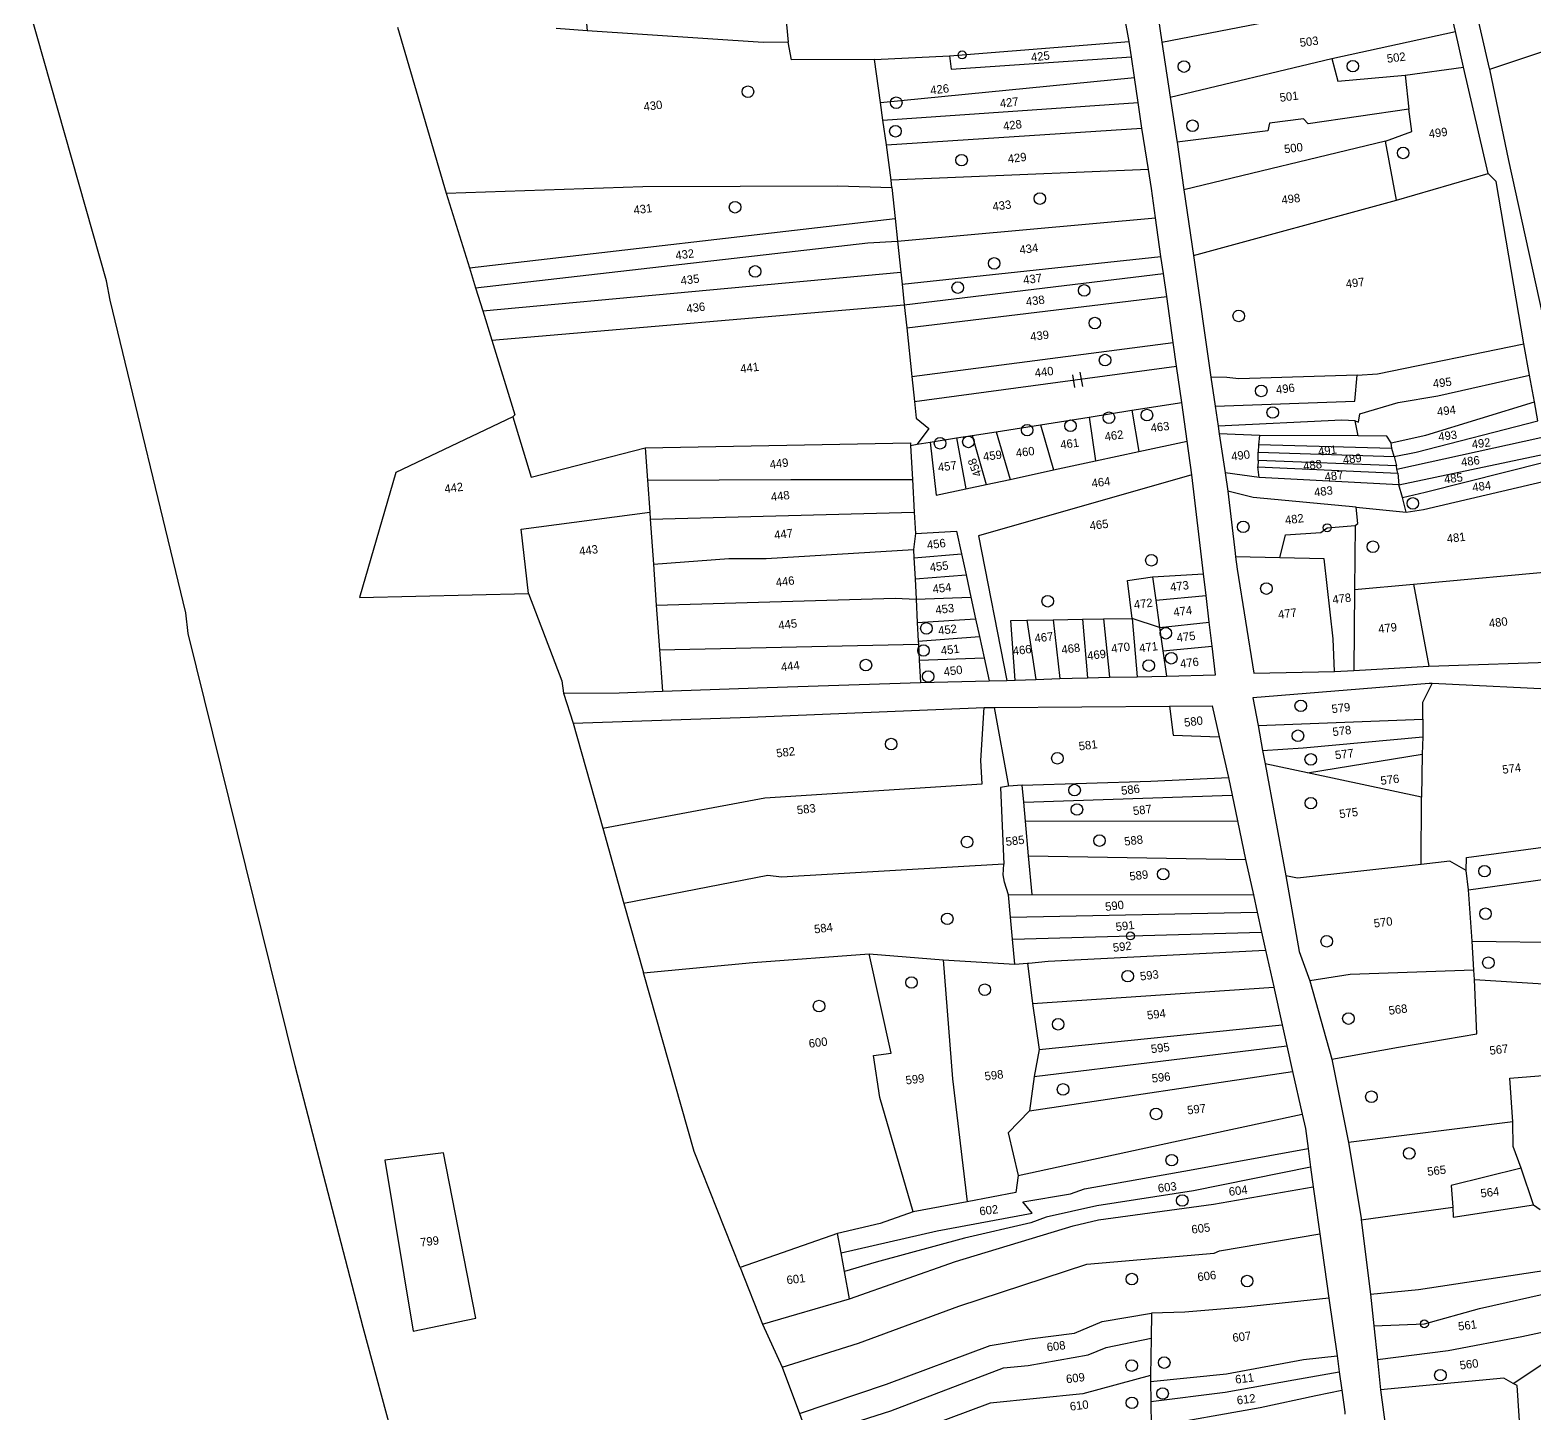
# Model space of a CAD drawing. Header units: metres. Extents: x 286362 to 288495, y 2008811 to 2013011.
# Drawn here: x 286695 to 287355, y 2010520 to 2011128 of the extents above; entities that cross this region are included whole.
import ezdxf
from ezdxf.enums import TextEntityAlignment as Align

# ---------------------------------------------------------------- set-up
doc = ezdxf.new("R2010")
doc.units = ezdxf.units.M
for name, color, linetype in [('OFF', 1, 'Continuous'), ('OTHERS', 1, 'Continuous'), ('POLY_PARCEL', 6, 'Continuous'), ('POLY_ROAD', 30, 'Continuous'), ('TEXT_PARCEL', 7, 'Continuous'), ('V_BOUND_LINE', 7, 'Continuous')]:
    doc.layers.add(name, color=color, linetype=linetype)
doc.styles.add('TEXT_MAP', font='')
doc.styles.get('TEXT_MAP').set_extended_font_data('Kruti Dev 050')

msp = doc.modelspace()

# ---------------------------------------------------------------- linework, layer by layer
for centre, radius in [((287104.11, 2011116.69), 1.75), ((287201.44, 2011111.58), 2.54), ((287275.49, 2011111.74), 2.54), ((287010.15, 2011100.55), 2.54), ((287075.21, 2011095.73), 2.54), ((287074.86, 2011083.19), 2.54), ((287205.18, 2011085.62), 2.54), ((287103.87, 2011070.49), 2.54), ((287297.58, 2011073.66), 2.54), ((287138.2, 2011053.65), 2.54), ((287004.49, 2011049.85), 2.54), ((287118.17, 2011025.22), 2.54), ((287013.29, 2011021.68), 2.54), ((287102.2, 2011014.57), 2.54), ((287157.66, 2011013.35), 2.54), ((287162.34, 2010999.04), 2.54), ((287225.44, 2011002.15), 2.54), ((287166.79, 2010982.77), 2.54), ((287235.33, 2010969.26), 2.54), ((287185.2, 2010958.65), 2.54), ((287240.37, 2010959.8), 2.54), ((287132.65, 2010952.05), 2.54), ((287151.64, 2010953.96), 2.54), ((287168.51, 2010957.51), 2.54), ((287094.41, 2010946.29), 2.54), ((287106.84, 2010946.89), 2.54), ((287301.84, 2010919.92), 2.54), ((287227.43, 2010909.63), 2.54), ((287264.25, 2010909.21), 1.75), ((287284.31, 2010900.9), 2.54), ((287187.14, 2010894.94), 2.54), ((287237.56, 2010882.54), 2.54), ((287141.67, 2010876.98), 2.54), ((287088.42, 2010865.07), 2.54), ((287193.48, 2010862.94), 2.54), ((287087.17, 2010855.38), 2.54), ((287195.85, 2010851.97), 2.54), ((287061.89, 2010848.96), 2.54), ((287185.98, 2010848.75), 2.54), ((287089.22, 2010843.96), 2.54), ((287252.67, 2010831.08), 2.54), ((287072.98, 2010814.3), 2.54), ((287251.44, 2010817.95), 2.54), ((287145.9, 2010808.07), 2.54), ((287257.06, 2010807.6), 2.54), ((287153.43, 2010794.11), 2.54), ((287257.07, 2010788.37), 2.54), ((287154.49, 2010785.6), 2.54), ((287106.26, 2010771.37), 2.54), ((287164.38, 2010771.94), 2.54), ((287192.32, 2010757.22), 2.54), ((287333.28, 2010758.56), 2.54), ((287333.7, 2010739.87), 2.54), ((287097.62, 2010737.64), 2.54), ((287177.93, 2010730.14), 1.75), ((287264.04, 2010727.76), 2.54), ((287334.95, 2010718.39), 2.54), ((287081.89, 2010709.71), 2.54), ((287176.77, 2010712.48), 2.54), ((287114.03, 2010706.53), 2.54), ((287041.35, 2010699.34), 2.54), ((287273.58, 2010693.87), 2.54), ((287146.24, 2010691.35), 2.54), ((287148.38, 2010662.78), 2.54), ((287283.66, 2010659.56), 2.54), ((287189.17, 2010652.03), 2.54), ((287300.24, 2010634.73), 2.54), ((287196.04, 2010631.74), 2.54), ((287200.67, 2010614.06), 2.54), ((287178.54, 2010579.56), 2.54), ((287229.15, 2010578.7), 2.54), ((287306.88, 2010559.93), 1.75), ((287192.76, 2010542.89), 2.54), ((287178.5, 2010541.58), 2.54), ((287313.89, 2010537.42), 2.54), ((287192.06, 2010529.34), 2.54), ((287178.62, 2010525.25), 2.54)]:
    msp.add_circle(centre, radius)
at = {"layer": 'OFF'}
for p, q in [((287083.23, 2010964.61), (287198.18, 2010980.05)), ((286929.2, 2010836.7), (286933.43, 2010823.49))]:
    msp.add_line(p, q, dxfattribs=at)
at = {"layer": 'OTHERS'}
for p, q in [((287153.58, 2010970.71), (287152.63, 2010976.3)), ((287157, 2010971.14), (287155.96, 2010977.46))]:
    msp.add_line(p, q, dxfattribs=at)
at = {"layer": 'POLY_PARCEL'}
for p, q in [((286937.16, 2011153.42), (286939.62, 2011127.31)), ((287191.77, 2011122.25), (287316, 2011146.56)), ((287026.65, 2011134.75), (287027.8, 2011122.3)), ((287335.55, 2011110.48), (287403.88, 2011133.21)), ((286856.47, 2011128.86), (286877.81, 2011056.08)), ((286939.62, 2011127.31), (286926.08, 2011128.25)), ((287016.84, 2011122.14), (286939.62, 2011127.31)), ((287266.24, 2011115.18), (287320.47, 2011126.9)), ((287027.8, 2011122.3), (287016.84, 2011122.14)), ((287029.23, 2011114.52), (287027.8, 2011122.3)), ((287098.62, 2011116.26), (287177.36, 2011122.5)), ((287065.71, 2011114.63), (287029.23, 2011114.52)), ((287065.71, 2011114.63), (287098.62, 2011116.26)), ((287068.24, 2011095.82), (287065.71, 2011114.63)), ((287098.62, 2011116.26), (287099.35, 2011110.39)), ((287099.35, 2011110.39), (287178.37, 2011115.82)), ((287195.41, 2011098.16), (287266.24, 2011115.18)), ((287266.24, 2011115.18), (287268.95, 2011105.13)), ((287068.24, 2011095.82), (287179.74, 2011106.83)), ((287268.95, 2011105.13), (287298.41, 2011107.84)), ((287298.41, 2011107.84), (287324.07, 2011111.31)), ((287298.41, 2011107.84), (287300.02, 2011092.9)), ((287069.29, 2011088.01), (287068.24, 2011095.82)), ((287069.29, 2011088.01), (287181.4, 2011095.86)), ((287300.02, 2011092.9), (287255.91, 2011086.38)), ((287301.37, 2011083.13), (287300.02, 2011092.9)), ((287070.96, 2011077.2), (287069.29, 2011088.01)), ((287238.99, 2011086.74), (287238.16, 2011083.41)), ((287253.9, 2011088.61), (287238.99, 2011086.74)), ((287255.91, 2011086.38), (287253.9, 2011088.61)), ((287070.96, 2011077.2), (287182.93, 2011084.51)), ((287238.16, 2011083.41), (287198.38, 2011078.42)), ((287289.79, 2011078.85), (287301.37, 2011083.13)), ((287073.04, 2011061.69), (287070.96, 2011077.2)), ((287289.79, 2011078.85), (287201.4, 2011057.46)), ((287289.79, 2011078.85), (287289.79, 2011078.85)), ((287294.63, 2011053), (287289.79, 2011078.85)), ((287185.87, 2011066.4), (287073.04, 2011061.69)), ((286964.09, 2011058.96), (287049.46, 2011059.25)), ((287049.46, 2011059.25), (287073.25, 2011058.51)), ((287073.25, 2011058.51), (287073.04, 2011061.69)), ((287294.63, 2011053), (287334.84, 2011064.7)), ((286877.81, 2011056.08), (286964.09, 2011058.96)), ((286877.81, 2011056.08), (286887.96, 2011023.28)), ((287073.25, 2011058.51), (287074.69, 2011044.92)), ((287205.55, 2011028.7), (287294.63, 2011053)), ((286887.96, 2011023.28), (287074.69, 2011044.92)), ((287074.69, 2011044.92), (287075.76, 2011034.89)), ((287075.76, 2011034.89), (287188.97, 2011045.14)), ((286890.67, 2011014.53), (287062.82, 2011034.25)), ((287062.82, 2011034.25), (287075.76, 2011034.89)), ((287075.76, 2011034.89), (287077.19, 2011021.41)), ((287077.76, 2011016.04), (287191.35, 2011028.3)), ((286887.96, 2011023.28), (286890.67, 2011014.53)), ((286893.83, 2011004.33), (287077.19, 2011021.41)), ((287077.19, 2011021.41), (287077.76, 2011016.04)), ((287078.73, 2011006.97), (287192.42, 2011020.74)), ((286890.67, 2011014.53), (286893.83, 2011004.33)), ((287077.76, 2011016.04), (287078.73, 2011006.97)), ((286897.79, 2010991.53), (287078.73, 2011006.97)), ((287078.73, 2011006.97), (287079.79, 2010996.94)), ((287079.79, 2010996.94), (287193.84, 2011010.75)), ((286893.83, 2011004.33), (286897.79, 2010991.53)), ((287079.79, 2010996.94), (287082.06, 2010975.63)), ((286897.79, 2010991.53), (286907.94, 2010958.74)), ((287082.06, 2010975.63), (287196.7, 2010990.51)), ((287286.31, 2010976.74), (287350.51, 2010989.92)), ((287082.06, 2010975.63), (287083.23, 2010964.61)), ((287220.22, 2010975.15), (287213.19, 2010975.28)), ((287225.51, 2010974.57), (287220.22, 2010975.15)), ((287277.45, 2010976.12), (287225.51, 2010974.57)), ((287276.38, 2010964.83), (287277.45, 2010976.12)), ((287277.45, 2010976.12), (287286.31, 2010976.74)), ((287312.84, 2010967.17), (287353.03, 2010976.17)), ((287295.33, 2010964.22), (287312.84, 2010967.17)), ((287083.23, 2010964.61), (287084.01, 2010957.27)), ((287159.89, 2010957.79), (287178.61, 2010960.74)), ((287178.61, 2010960.74), (287200.43, 2010964.18)), ((287178.61, 2010960.74), (287181.65, 2010942.65)), ((287215.1, 2010962.59), (287276.38, 2010964.83)), ((287278.59, 2010959.15), (287295.33, 2010964.22)), ((287307.56, 2010949.88), (287355.16, 2010964.51)), ((286907.05, 2010957.88), (286855.65, 2010933.42)), ((286907.94, 2010958.74), (286907.05, 2010957.88)), ((286907.05, 2010957.88), (286915.1, 2010931.35)), ((287084.01, 2010957.27), (287089.54, 2010952.75)), ((287119, 2010951.35), (287138.45, 2010954.42)), ((287138.45, 2010954.42), (287159.89, 2010957.79)), ((287138.45, 2010954.42), (287144.2, 2010934.57)), ((287159.89, 2010957.79), (287162.6, 2010938.54)), ((287270.74, 2010956.42), (287216.42, 2010953.83)), ((287276.48, 2010956.15), (287270.74, 2010956.42)), ((287276.48, 2010956.15), (287278.04, 2010955.6)), ((287277.8, 2010949.62), (287276.48, 2010956.15)), ((287278.04, 2010955.6), (287278.59, 2010959.15)), ((287303.28, 2010942.39), (287356.7, 2010956.07)), ((287089.54, 2010952.75), (287084.44, 2010945.91)), ((287090.02, 2010946.79), (287101.71, 2010948.63)), ((287101.71, 2010948.63), (287108.53, 2010949.7)), ((287101.71, 2010948.63), (287105.8, 2010926.28)), ((287108.53, 2010949.7), (287119, 2010951.35)), ((287108.53, 2010949.7), (287114.72, 2010928.21)), ((287119, 2010951.35), (287125.12, 2010930.45)), ((287181.65, 2010942.65), (287202.83, 2010947.21)), ((287234.59, 2010949.66), (287216.93, 2010950.42)), ((287234.59, 2010949.66), (287234.11, 2010945.62)), ((287277.8, 2010949.62), (287234.59, 2010949.66)), ((287290.48, 2010949.47), (287277.8, 2010949.62)), ((287292.34, 2010946.48), (287290.48, 2010949.47)), ((287292.34, 2010946.48), (287307.56, 2010949.88)), ((287294.79, 2010934.88), (287358.04, 2010948.77)), ((286915.1, 2010931.35), (286965.11, 2010944.33)), ((286965.11, 2010944.33), (287081.52, 2010946.53)), ((286965.11, 2010944.33), (286966.1, 2010930.15)), ((287081.52, 2010946.53), (287081.43, 2010945.27)), ((287081.43, 2010945.27), (287084.44, 2010945.91)), ((287081.43, 2010945.27), (287082.29, 2010930.34)), ((287084.44, 2010945.91), (287090.02, 2010946.79)), ((287090.02, 2010946.79), (287092.72, 2010923.46)), ((287162.6, 2010938.54), (287181.65, 2010942.65)), ((287233.99, 2010938.66), (287234.01, 2010942.39)), ((287234.11, 2010945.62), (287234.01, 2010942.39)), ((287234.01, 2010942.39), (287293.6, 2010940.44)), ((287292.65, 2010944.04), (287234.11, 2010945.62)), ((287292.65, 2010944.04), (287292.34, 2010946.48)), ((287293.6, 2010940.44), (287292.65, 2010944.04)), ((287293.6, 2010940.44), (287303.28, 2010942.39)), ((287293.6, 2010940.44), (287294.61, 2010936.34)), ((287295.65, 2010928.04), (287359.37, 2010941.49)), ((287125.12, 2010930.45), (287144.2, 2010934.57)), ((287144.2, 2010934.57), (287162.6, 2010938.54)), ((287233.99, 2010938.66), (287233.83, 2010935.91)), ((287234.42, 2010931.27), (287233.83, 2010935.91)), ((287233.83, 2010935.91), (287295.25, 2010933.2)), ((287294.61, 2010936.34), (287233.99, 2010938.66)), ((287294.79, 2010934.88), (287294.61, 2010936.34)), ((287295.25, 2010933.2), (287294.79, 2010934.88)), ((287307.23, 2010924.78), (287359.99, 2010938.1)), ((286855.65, 2010933.42), (286839.69, 2010878.56)), ((286966.1, 2010930.15), (287028.94, 2010930.33)), ((286966.1, 2010930.15), (286967.09, 2010916.11)), ((287028.94, 2010930.33), (287082.29, 2010930.34)), ((287082.29, 2010930.34), (287083.11, 2010916.07)), ((287105.8, 2010926.28), (287114.72, 2010928.21)), ((287204.92, 2010932.45), (287111.34, 2010905.67)), ((287114.72, 2010928.21), (287125.12, 2010930.45)), ((287234.42, 2010931.27), (287219.49, 2010933.38)), ((287295.65, 2010928.04), (287234.42, 2010931.27)), ((287295.25, 2010933.2), (287295.65, 2010928.04)), ((287297.33, 2010922.54), (287295.65, 2010928.04)), ((287306.44, 2010917.23), (287361.45, 2010930.1)), ((287092.72, 2010923.46), (287105.8, 2010926.28)), ((287231.79, 2010922.51), (287220.7, 2010925.34)), ((287277.01, 2010918.26), (287231.79, 2010922.51)), ((287297.33, 2010922.54), (287307.23, 2010924.78)), ((287298.89, 2010916.04), (287297.33, 2010922.54)), ((286910.66, 2010908.56), (286967.09, 2010916.11)), ((286967.09, 2010916.11), (286967.31, 2010912.95)), ((286967.31, 2010912.95), (287083.11, 2010916.07)), ((287083.11, 2010916.07), (287083.66, 2010906.69)), ((287277.01, 2010918.26), (287298.89, 2010916.04)), ((287277.66, 2010911.14), (287277.01, 2010918.26)), ((287298.89, 2010916.04), (287306.44, 2010917.23)), ((286913.94, 2010880.43), (286910.66, 2010908.56)), ((286967.31, 2010912.95), (286968.7, 2010893.25)), ((287083.66, 2010906.69), (287101.65, 2010907.71)), ((287101.65, 2010907.71), (287103.83, 2010897.73)), ((287261.53, 2010907.13), (287264.25, 2010909.21)), ((287264.25, 2010909.21), (287276.53, 2010910.26)), ((287276.53, 2010910.26), (287276.29, 2010882.19)), ((287276.53, 2010910.26), (287277.66, 2010911.14)), ((287083.66, 2010906.69), (287082.8, 2010899.64)), ((287111.34, 2010905.67), (287123.79, 2010842.27)), ((287243.47, 2010896.06), (287246.01, 2010906.18)), ((287246.01, 2010906.18), (287261.53, 2010907.13)), ((286968.7, 2010893.25), (287001.76, 2010895.66)), ((287001.76, 2010895.66), (287018.14, 2010895.73)), ((287018.14, 2010895.73), (287082.8, 2010899.64)), ((287082.8, 2010899.64), (287082.99, 2010895.96)), ((287082.99, 2010895.96), (287103.83, 2010897.73)), ((287082.99, 2010895.96), (287083.47, 2010886.85)), ((287103.83, 2010897.73), (287105.82, 2010888.58)), ((287243.47, 2010896.06), (287224.02, 2010896.47)), ((287262.97, 2010895.65), (287243.47, 2010896.06)), ((287266.89, 2010860.41), (287262.97, 2010895.65)), ((286968.7, 2010893.25), (286969.96, 2010875.29)), ((287083.47, 2010886.85), (287105.82, 2010888.58)), ((287105.82, 2010888.58), (287107.97, 2010878.71)), ((287176.62, 2010886.07), (287187.58, 2010887.69)), ((287187.58, 2010887.69), (287210.04, 2010889.02)), ((287187.58, 2010887.69), (287189.05, 2010877.45)), ((287302.11, 2010884.43), (287369, 2010890.56)), ((287083.47, 2010886.85), (287083.93, 2010877.94)), ((287178.7, 2010869.46), (287176.62, 2010886.07)), ((287276.29, 2010882.19), (287275.99, 2010846.63)), ((287276.29, 2010882.19), (287302.11, 2010884.43)), ((287302.11, 2010884.43), (287308.78, 2010848.51)), ((286839.69, 2010878.56), (286913.94, 2010880.43)), ((286913.94, 2010880.43), (286928.44, 2010842.06)), ((286969.96, 2010875.29), (287074.7, 2010878.26)), ((286969.96, 2010875.29), (286971.34, 2010855.61)), ((287074.7, 2010878.26), (287083.93, 2010877.94)), ((287083.93, 2010877.94), (287107.97, 2010878.71)), ((287083.93, 2010877.94), (287084.46, 2010867.58)), ((287107.97, 2010878.71), (287110.01, 2010869.32)), ((287189.05, 2010877.45), (287211.17, 2010879.48)), ((287189.05, 2010877.45), (287190.75, 2010865.51)), ((287084.46, 2010867.58), (287110.01, 2010869.32)), ((287110.01, 2010869.32), (287111.71, 2010861.53)), ((287125.44, 2010868.48), (287132.43, 2010868.61)), ((287127.45, 2010842.39), (287125.44, 2010868.48)), ((287132.43, 2010868.61), (287144.1, 2010868.82)), ((287132.43, 2010868.61), (287136.43, 2010842.69)), ((287144.1, 2010868.82), (287156.89, 2010869.06)), ((287144.1, 2010868.82), (287147.02, 2010843.04)), ((287156.89, 2010869.06), (287166.16, 2010869.23)), ((287156.89, 2010869.06), (287159.1, 2010843.38)), ((287166.16, 2010869.23), (287178.7, 2010869.46)), ((287166.16, 2010869.23), (287168.76, 2010843.6)), ((287178.7, 2010869.46), (287180.94, 2010843.88)), ((287190.75, 2010865.51), (287178.7, 2010869.46)), ((287190.75, 2010865.51), (287212.55, 2010867.75)), ((287084.46, 2010867.58), (287084.89, 2010859.44)), ((287084.89, 2010859.44), (287111.71, 2010861.53)), ((287111.71, 2010861.53), (287113.77, 2010852.08)), ((287190.75, 2010865.51), (287192.22, 2010855.27)), ((286971.34, 2010855.61), (287084.95, 2010858.17)), ((286971.34, 2010855.61), (286972.61, 2010837.46)), ((287084.89, 2010859.44), (287084.95, 2010858.17)), ((287084.95, 2010858.17), (287085.32, 2010851.05)), ((287192.22, 2010855.27), (287213.79, 2010857.23)), ((287192.22, 2010855.27), (287193.8, 2010844.17)), ((287267.53, 2010846.14), (287266.89, 2010860.41)), ((287085.32, 2010851.05), (287113.77, 2010852.08)), ((287085.32, 2010851.05), (287085.83, 2010841.25)), ((287113.77, 2010852.08), (287115.96, 2010842.01)), ((286928.44, 2010842.06), (286929.2, 2010836.7)), ((287306.14, 2010832.73), (287310.35, 2010840.87)), ((287112.31, 2010807.04), (287113.83, 2010830.28)), ((287118.19, 2010830.31), (287124.43, 2010795.89)), ((287195.04, 2010830.93), (287196.72, 2010818.28)), ((287306.24, 2010825.25), (287306.14, 2010832.73)), ((286933.43, 2010823.49), (286946.46, 2010777.34)), ((287233.91, 2010822.43), (287306.24, 2010825.25)), ((287306.24, 2010825.25), (287306.17, 2010817.54)), ((287196.72, 2010818.28), (287216.87, 2010817.54)), ((287253.67, 2010812.62), (287306.17, 2010817.54)), ((287306.17, 2010817.54), (287305.99, 2010809.88)), ((287235.93, 2010811.55), (287253.67, 2010812.62)), ((287255.68, 2010801.68), (287305.99, 2010809.88)), ((287305.99, 2010809.88), (287305.56, 2010790.94)), ((287112.93, 2010796.85), (287112.31, 2010807.04)), ((287255.68, 2010801.68), (287237.01, 2010805.7)), ((287017.59, 2010790.77), (287112.93, 2010796.85)), ((287124.43, 2010795.89), (287121.01, 2010795.24)), ((287121.01, 2010795.24), (287122.38, 2010761.54)), ((287130.51, 2010796.21), (287124.43, 2010795.89)), ((287130.51, 2010796.21), (287186.91, 2010798.05)), ((287131.16, 2010788.85), (287130.51, 2010796.21)), ((287186.91, 2010798.05), (287220.89, 2010799.65)), ((287305.56, 2010790.94), (287255.68, 2010801.68)), ((286946.46, 2010777.34), (287017.59, 2010790.77)), ((287131.16, 2010788.85), (287222.5, 2010791.95)), ((287131.91, 2010780.43), (287131.16, 2010788.85)), ((287305.48, 2010761.53), (287305.56, 2010790.94)), ((286946.46, 2010777.34), (286955.74, 2010744.31)), ((287131.91, 2010780.43), (287224.88, 2010780.6)), ((287133.26, 2010765.29), (287131.91, 2010780.43)), ((287325.34, 2010764.49), (287391.99, 2010773.47)), ((287133.26, 2010765.29), (287228.43, 2010763.67)), ((287134.78, 2010748.23), (287133.26, 2010765.29)), ((287318.03, 2010762.94), (287305.48, 2010761.53)), ((287325.21, 2010758.85), (287318.03, 2010762.94)), ((287325.21, 2010758.85), (287325.34, 2010764.49)), ((287018.81, 2010756.61), (286955.74, 2010744.31)), ((287024.92, 2010755.86), (287018.81, 2010756.61)), ((287122.38, 2010761.54), (287024.92, 2010755.86)), ((287122.09, 2010756.91), (287122.38, 2010761.54)), ((287122.71, 2010753.71), (287122.09, 2010756.91)), ((287251.28, 2010755.4), (287246.14, 2010756.55)), ((287305.48, 2010761.53), (287251.28, 2010755.4)), ((287326.29, 2010750.36), (287325.21, 2010758.85)), ((287124.52, 2010748.14), (287122.71, 2010753.71)), ((287326.29, 2010750.36), (287360.85, 2010755.22)), ((287327.87, 2010727.86), (287326.29, 2010750.36)), ((286955.74, 2010744.31), (286964.28, 2010713.91)), ((287124.52, 2010748.14), (287134.78, 2010748.23)), ((287125.39, 2010738.43), (287124.52, 2010748.14)), ((287134.78, 2010748.23), (287231.86, 2010748.2)), ((287125.39, 2010738.43), (287233.56, 2010740.53)), ((287126.26, 2010728.7), (287125.39, 2010738.43)), ((287126.26, 2010728.7), (287235.51, 2010731.75)), ((287127.25, 2010717.67), (287126.26, 2010728.7)), ((287141.79, 2010719.06), (287237.24, 2010723.92)), ((287327.87, 2010727.86), (287371.06, 2010727.24)), ((287328.64, 2010715.05), (287327.87, 2010727.86)), ((286964.28, 2010713.91), (287012.26, 2010718.4)), ((287012.26, 2010718.4), (287063.39, 2010722.2)), ((287073.02, 2010678.68), (287063.39, 2010722.2)), ((287063.39, 2010722.2), (287095.74, 2010719.62)), ((287095.74, 2010719.62), (287099.87, 2010667.37)), ((287095.74, 2010719.62), (287127.25, 2010717.67)), ((287127.25, 2010717.67), (287132.75, 2010718.17)), ((287132.75, 2010718.17), (287133.37, 2010718.22)), ((287132.75, 2010718.17), (287134.94, 2010700.5)), ((287133.37, 2010718.22), (287141.79, 2010719.06)), ((286986.54, 2010635.47), (286964.28, 2010713.91)), ((287274.29, 2010713.23), (287256.66, 2010710.41)), ((287328.64, 2010715.05), (287274.29, 2010713.23)), ((287328.82, 2010711.04), (287328.64, 2010715.05)), ((287328.82, 2010711.04), (287359.18, 2010709.1)), ((287329.86, 2010687.1), (287328.82, 2010711.04)), ((287134.94, 2010700.5), (287240.86, 2010707.59)), ((287134.94, 2010700.5), (287137.91, 2010680.33)), ((287137.91, 2010680.33), (287244.55, 2010691.07)), ((287295.58, 2010681.34), (287329.86, 2010687.1)), ((287065.27, 2010677.71), (287073.02, 2010678.68)), ((287068.02, 2010659.26), (287065.27, 2010677.71)), ((287135.68, 2010668.47), (287246.6, 2010681.86)), ((287137.91, 2010680.33), (287135.68, 2010668.47)), ((287266.35, 2010676.04), (287295.58, 2010681.34)), ((287133.64, 2010653.35), (287249.1, 2010670.65)), ((287344.38, 2010667.78), (287415.69, 2010673.2)), ((287099.87, 2010667.37), (287106.3, 2010613.48)), ((287135.68, 2010668.47), (287133.64, 2010653.35)), ((287345.75, 2010648.59), (287344.38, 2010667.78)), ((287082.66, 2010609.02), (287068.02, 2010659.26)), ((287133.64, 2010653.35), (287124.32, 2010643.76)), ((287196.77, 2010639.74), (287253.3, 2010651.85)), ((287124.32, 2010643.76), (287128.64, 2010625.07)), ((287345.75, 2010648.59), (287273.62, 2010639.54)), ((287345.85, 2010637.78), (287345.75, 2010648.59)), ((287128.64, 2010625.07), (287196.77, 2010639.74)), ((287205.52, 2010627.69), (287255.88, 2010636.87)), ((287349.34, 2010628.22), (287345.85, 2010637.78)), ((286876.66, 2010634.94), (286850.94, 2010631.71)), ((286850.94, 2010631.71), (286863.25, 2010556.72)), ((286890.85, 2010562.36), (286876.66, 2010634.94)), ((287006.78, 2010584.64), (286986.54, 2010635.47)), ((287128.64, 2010625.07), (287127.62, 2010617.51)), ((287157.84, 2010619.09), (287205.52, 2010627.69)), ((287257, 2010628.66), (287205.6, 2010618.29)), ((287349.34, 2010628.22), (287318.64, 2010620.62)), ((287354.7, 2010612.14), (287349.34, 2010628.22)), ((287127.62, 2010617.51), (287106.3, 2010613.48)), ((287130.68, 2010613.47), (287151.67, 2010616.97)), ((287151.67, 2010616.97), (287157.84, 2010619.09)), ((287205.6, 2010618.29), (287163.14, 2010611.65)), ((287214.43, 2010612.4), (287258.17, 2010620.07)), ((287318.64, 2010620.62), (287319.42, 2010611.05)), ((287106.3, 2010613.48), (287082.66, 2010609.02)), ((287134.8, 2010608.52), (287130.68, 2010613.47)), ((287163.14, 2010611.65), (287140.94, 2010606.67)), ((287163.89, 2010605.62), (287214.43, 2010612.4)), ((287279.23, 2010605.59), (287319.42, 2010611.05)), ((287319.42, 2010611.05), (287319.55, 2010606.69)), ((287319.55, 2010606.69), (287354.7, 2010612.14)), ((287354.7, 2010612.14), (287357.67, 2010610.02)), ((287068.21, 2010603.93), (287049.51, 2010599.61)), ((287082.66, 2010609.02), (287068.21, 2010603.93)), ((287093.15, 2010600.67), (287134.8, 2010608.52)), ((287134.24, 2010604.3), (287105.12, 2010597.58)), ((287140.94, 2010606.67), (287134.24, 2010604.3)), ((287152.76, 2010602.9), (287163.89, 2010605.62)), ((287049.51, 2010599.61), (287006.78, 2010584.64)), ((287051.05, 2010591.03), (287049.51, 2010599.61)), ((287051.05, 2010591.03), (287093.15, 2010600.67)), ((287105.12, 2010597.58), (287066.43, 2010587.05)), ((287101.15, 2010587.24), (287152.76, 2010602.9)), ((287216.96, 2010591.9), (287261.06, 2010599.41)), ((287052.51, 2010582.91), (287051.05, 2010591.03)), ((287158.86, 2010586.14), (287214.67, 2010590.95)), ((287214.67, 2010590.95), (287216.96, 2010591.9)), ((287006.78, 2010584.64), (287016.47, 2010559.79)), ((287066.43, 2010587.05), (287052.51, 2010582.91)), ((287054.66, 2010570.92), (287101.15, 2010587.24)), ((287102.7, 2010567.71), (287158.86, 2010586.14)), ((287054.66, 2010570.92), (287052.51, 2010582.91)), ((287304.36, 2010575.02), (287361.2, 2010583.61)), ((287016.47, 2010559.79), (287054.66, 2010570.92)), ((287265.04, 2010571.2), (287228.14, 2010567.29)), ((287283.32, 2010572.95), (287304.36, 2010575.02)), ((287331.03, 2010566.7), (287364.87, 2010574.28)), ((287058.6, 2010551.47), (287102.7, 2010567.71)), ((287165.5, 2010560.91), (287187.15, 2010564.55)), ((287187.15, 2010564.55), (287186.98, 2010553.62)), ((287201.74, 2010565.07), (287187.15, 2010564.55)), ((287228.14, 2010567.29), (287201.74, 2010565.07)), ((287306.88, 2010559.93), (287331.03, 2010566.7)), ((286863.25, 2010556.72), (286890.85, 2010562.36)), ((287016.47, 2010559.79), (287025.15, 2010540.94)), ((287153.45, 2010555.77), (287165.5, 2010560.91)), ((287284.74, 2010559.01), (287306.88, 2010559.93)), ((287367.3, 2010558.05), (287349.66, 2010554.17)), ((287025.15, 2010540.94), (287058.6, 2010551.47)), ((287116.38, 2010550.39), (287133.8, 2010553.3)), ((287133.8, 2010553.3), (287153.45, 2010555.77)), ((287167.3, 2010549.53), (287186.98, 2010553.62)), ((287186.98, 2010553.62), (287186.72, 2010537.25)), ((287349.66, 2010554.17), (287317.31, 2010548.03)), ((287070.96, 2010533.45), (287116.38, 2010550.39)), ((287133.09, 2010541.61), (287159.35, 2010546.35)), ((287159.35, 2010546.35), (287167.3, 2010549.53)), ((287253.81, 2010544.23), (287268.56, 2010545.87)), ((287317.31, 2010548.03), (287286.26, 2010544.15)), ((287345.87, 2010533.8), (287368.07, 2010548.57)), ((287025.15, 2010540.94), (287032.72, 2010520.54)), ((287072.79, 2010521.71), (287122.32, 2010540.62)), ((287122.32, 2010540.62), (287133.09, 2010541.61)), ((287186.74, 2010534.61), (287220.04, 2010538.03)), ((287220.04, 2010538.03), (287253.81, 2010544.23)), ((287249.66, 2010535.41), (287269.54, 2010538.8)), ((287032.72, 2010520.54), (287070.96, 2010533.45)), ((287186.72, 2010537.25), (287157.03, 2010529.26)), ((287186.72, 2010537.25), (287186.71, 2010536.75)), ((287186.71, 2010536.75), (287186.74, 2010534.61)), ((287186.74, 2010534.61), (287186.88, 2010525.92)), ((287219.53, 2010529.88), (287249.66, 2010535.41)), ((287341.72, 2010536.1), (287287.6, 2010530.98)), ((287345.87, 2010533.8), (287341.72, 2010536.1)), ((287347.54, 2010532.88), (287345.87, 2010533.8)), ((287349.14, 2010508.51), (287347.54, 2010532.88)), ((287116.45, 2010525.05), (287089.43, 2010515.04)), ((287157.03, 2010529.26), (287116.45, 2010525.05)), ((287186.88, 2010525.92), (287219.53, 2010529.88)), ((287186.88, 2010525.92), (287187.07, 2010514.72)), ((287234.79, 2010523.27), (287259.27, 2010528.53)), ((287259.27, 2010528.53), (287270.65, 2010530.84)), ((287032.72, 2010520.54), (287036.56, 2010510.18)), ((287036.56, 2010510.18), (287072.79, 2010521.71)), ((287187.07, 2010514.72), (287234.79, 2010523.27))]:
    msp.add_line(p, q, dxfattribs=at)
at = {"layer": 'POLY_ROAD'}
for p, q in [((287177.36, 2011122.5), (287171.68, 2011154.35)), ((287320.47, 2011126.9), (287316, 2011146.56)), ((287335.5, 2011110.73), (287327.41, 2011145.65)), ((287189.05, 2011140.28), (287191.77, 2011122.25)), ((287324.07, 2011111.31), (287320.47, 2011126.9)), ((287178.37, 2011115.82), (287177.36, 2011122.5)), ((287191.77, 2011122.25), (287195.41, 2011098.16)), ((287179.74, 2011106.83), (287178.37, 2011115.82)), ((287181.4, 2011095.86), (287179.74, 2011106.83)), ((287334.84, 2011064.7), (287324.07, 2011111.31)), ((287335.55, 2011110.48), (287335.5, 2011110.73)), ((287343.95, 2011070.29), (287335.55, 2011110.48)), ((287182.93, 2011084.51), (287181.4, 2011095.86)), ((287195.41, 2011098.16), (287198.28, 2011079.14)), ((287185.87, 2011066.4), (287182.93, 2011084.51)), ((287198.28, 2011079.14), (287198.38, 2011078.42)), ((287198.38, 2011078.42), (287201.4, 2011057.46)), ((287187.15, 2011058), (287185.87, 2011066.4)), ((287360.14, 2010996.55), (287343.95, 2011070.29)), ((287338.42, 2011061.09), (287334.84, 2011064.7)), ((287350.51, 2010989.92), (287338.42, 2011061.09)), ((287188.97, 2011045.14), (287187.15, 2011058)), ((287201.4, 2011057.46), (287205.55, 2011028.7)), ((287191.35, 2011028.3), (287188.97, 2011045.14)), ((287192.42, 2011020.74), (287191.35, 2011028.3)), ((287205.55, 2011028.7), (287213.19, 2010975.28)), ((287193.84, 2011010.75), (287192.42, 2011020.74)), ((287196.7, 2010990.51), (287193.84, 2011010.75)), ((287198.18, 2010980.05), (287196.7, 2010990.51)), ((287353.03, 2010976.17), (287350.51, 2010989.92)), ((287200.43, 2010964.18), (287198.18, 2010980.05)), ((287213.19, 2010975.28), (287215.1, 2010962.59)), ((287355.16, 2010964.51), (287353.03, 2010976.17)), ((287202.83, 2010947.21), (287200.43, 2010964.18)), ((287215.1, 2010962.59), (287216.42, 2010953.83)), ((287356.7, 2010956.07), (287355.16, 2010964.51)), ((287216.42, 2010953.83), (287216.93, 2010950.42)), ((287204.92, 2010932.45), (287202.83, 2010947.21)), ((287216.93, 2010950.42), (287219.49, 2010933.38)), ((287210.04, 2010889.02), (287204.92, 2010932.45)), ((287219.49, 2010933.38), (287220.7, 2010925.34)), ((287220.7, 2010925.34), (287223.82, 2010898.1)), ((287223.82, 2010898.1), (287224.02, 2010896.47)), ((287224.02, 2010896.47), (287224.71, 2010891.03)), ((287211.17, 2010879.48), (287210.04, 2010889.02)), ((287224.71, 2010891.03), (287232.01, 2010845.43)), ((287212.55, 2010867.75), (287211.17, 2010879.48)), ((287213.79, 2010857.23), (287212.55, 2010867.75)), ((287215.27, 2010844.66), (287213.79, 2010857.23)), ((287275.99, 2010846.63), (287308.78, 2010848.51)), ((287308.78, 2010848.51), (287376.6, 2010850.77)), ((287085.83, 2010841.25), (287115.96, 2010842.01)), ((287115.96, 2010842.01), (287123.79, 2010842.27)), ((287123.79, 2010842.27), (287127.45, 2010842.39)), ((287127.45, 2010842.39), (287136.43, 2010842.69)), ((287136.43, 2010842.69), (287147.02, 2010843.04)), ((287147.02, 2010843.04), (287152.42, 2010843.22)), ((287152.42, 2010843.22), (287159.1, 2010843.38)), ((287159.1, 2010843.38), (287168.76, 2010843.6)), ((287168.76, 2010843.6), (287180.94, 2010843.88)), ((287180.94, 2010843.88), (287193.8, 2010844.17)), ((287193.8, 2010844.17), (287215.27, 2010844.66)), ((287232.01, 2010845.43), (287267.53, 2010846.14)), ((287267.53, 2010846.14), (287275.99, 2010846.63)), ((286929.2, 2010836.7), (286953.71, 2010836.75)), ((286953.71, 2010836.75), (286972.61, 2010837.46)), ((286972.61, 2010837.46), (287018.57, 2010839.18)), ((287018.57, 2010839.18), (287085.83, 2010841.25)), ((287308.95, 2010840.93), (287231.64, 2010834.62)), ((287310.35, 2010840.87), (287308.95, 2010840.93)), ((287378.57, 2010837.58), (287310.35, 2010840.87)), ((287011.02, 2010826.18), (287113.83, 2010830.28)), ((287113.83, 2010830.28), (287118.19, 2010830.31)), ((287118.19, 2010830.31), (287195.04, 2010830.93)), ((287195.04, 2010830.93), (287213.83, 2010831.08)), ((287213.83, 2010831.08), (287216.87, 2010817.54)), ((287231.64, 2010834.62), (287233.91, 2010822.43)), ((286933.43, 2010823.49), (287011.02, 2010826.18)), ((287233.91, 2010822.43), (287235.93, 2010811.55)), ((287216.87, 2010817.54), (287220.89, 2010799.65)), ((287235.93, 2010811.55), (287237.01, 2010805.7)), ((287237.01, 2010805.7), (287246.14, 2010756.55)), ((287220.89, 2010799.65), (287222.5, 2010791.95)), ((287222.5, 2010791.95), (287224.88, 2010780.6)), ((287224.88, 2010780.6), (287228.43, 2010763.67)), ((287228.43, 2010763.67), (287231.86, 2010748.2)), ((287246.14, 2010756.55), (287252.03, 2010723.26)), ((287231.86, 2010748.2), (287233.56, 2010740.53)), ((287233.56, 2010740.53), (287235.51, 2010731.75)), ((287235.51, 2010731.75), (287237.24, 2010723.92)), ((287237.24, 2010723.92), (287240.81, 2010707.82)), ((287252.03, 2010723.26), (287256.66, 2010710.41)), ((287256.66, 2010710.41), (287266.35, 2010676.04)), ((287240.81, 2010707.82), (287240.86, 2010707.59)), ((287240.86, 2010707.59), (287244.55, 2010691.07)), ((287244.55, 2010691.07), (287246.6, 2010681.86)), ((287246.6, 2010681.86), (287249.1, 2010670.65)), ((287249.1, 2010670.65), (287253.3, 2010651.85)), ((287266.35, 2010676.04), (287273.62, 2010639.54)), ((287253.3, 2010651.85), (287254.68, 2010645.63)), ((287254.68, 2010645.63), (287255.88, 2010636.87)), ((287255.88, 2010636.87), (287257, 2010628.66)), ((287273.62, 2010639.54), (287279.14, 2010606.33)), ((287257, 2010628.66), (287258.17, 2010620.07)), ((287258.17, 2010620.07), (287258.87, 2010614.94)), ((287258.87, 2010614.94), (287261.06, 2010599.41)), ((287279.14, 2010606.33), (287279.23, 2010605.59)), ((287279.23, 2010605.59), (287283.32, 2010572.95)), ((287261.06, 2010599.41), (287265.04, 2010571.2)), ((287265.04, 2010571.2), (287268.56, 2010545.87)), ((287283.32, 2010572.95), (287284.74, 2010559.01)), ((287284.74, 2010559.01), (287286.26, 2010544.15)), ((287268.56, 2010545.87), (287269.54, 2010538.8)), ((287269.54, 2010538.8), (287270.65, 2010530.84)), ((287286.26, 2010544.15), (287287.6, 2010530.98)), ((287270.65, 2010530.84), (287271.97, 2010521.37)), ((287287.6, 2010530.98), (287295.94, 2010469.9)), ((287271.97, 2010521.37), (287272.02, 2010520.27))]:
    msp.add_line(p, q, dxfattribs=at)
at = {"layer": 'V_BOUND_LINE'}
for p, q in [((286728.84, 2011017.53), (286695.25, 2011135.55)), ((286730.39, 2011009.06), (286728.84, 2011017.53)), ((286763.51, 2010871.85), (286730.39, 2011009.06)), ((286764.64, 2010862.85), (286763.51, 2010871.85)), ((286811.55, 2010673.14), (286764.64, 2010862.85)), ((286841.42, 2010558.26), (286811.55, 2010673.14)), ((286883.67, 2010402.07), (286841.42, 2010558.26))]:
    msp.add_line(p, q, dxfattribs=at)

# ---------------------------------------------------------------- texts
at = {"layer": 'TEXT_PARCEL', "style": 'TEXT_MAP'}
for s, rotation, p in [('503', 7.15199, (287256.29, 2011122.54)), ('425', 7.15199, (287138.42, 2011116.06)), ('502', 7.15199, (287294.54, 2011115.55)), ('426', 7.15199, (287094.23, 2011101.61)), ('501', 7.15199, (287247.51, 2011098.44)), ('430', 7.15199, (286968.47, 2011094.44)), ('427', 7.15199, (287124.75, 2011095.88)), ('428', 7.15199, (287126.18, 2011085.9)), ('499', 7.15199, (287312.89, 2011082.54)), ('429', 7.15199, (287128.23, 2011071.53)), ('500', 7.15199, (287249.44, 2011075.84)), ('433', 7.15199, (287121.54, 2011050.64)), ('498', 7.15199, (287248.3, 2011053.54)), ('431', 7.15199, (286964.06, 2011049.08)), ('434', 7.15199, (287133.37, 2011031.64)), ('432', 7.15199, (286982.43, 2011029.19)), ('435', 7.15199, (286984.72, 2011018.12)), ('437', 7.15199, (287135.01, 2011018.41)), ('497', 7.15199, (287276.5, 2011016.7)), ('436', 7.15199, (286987.26, 2011005.84)), ('438', 7.15199, (287136.19, 2011008.88)), ('439', 7.15199, (287138.09, 2010993.53)), ('441', 7.15199, (287010.88, 2010979.44)), ('440', 7.15199, (287140.06, 2010977.61)), ('495', 7.15199, (287314.72, 2010972.9)), ('496', 7.15199, (287245.9, 2010970.25)), ('494', 7.15199, (287316.53, 2010960.62)), ('463', 7.15199, (287190.91, 2010953.46)), ('461', 7.15199, (287151.28, 2010946.15)), ('462', 7.15199, (287170.73, 2010949.72)), ('493', 7.15199, (287317.09, 2010949.65)), ('492', 7.15199, (287331.76, 2010946.27)), ('459', 7.15199, (287117.39, 2010940.9)), ('460', 7.15199, (287131.75, 2010942.5)), ('490', 7.15199, (287226.25, 2010940.99)), ('491', 7.15199, (287264.34, 2010943.13)), ('489', 7.15199, (287275.21, 2010939.47)), ('486', 7.15199, (287327.05, 2010938.47)), ('449', 7.15199, (287023.78, 2010937.44)), ('457', 7.15199, (287097.59, 2010936.17)), ('458', 111.19762, (287109.65, 2010935.58)), ('488', 7.15199, (287257.81, 2010936.75)), ('487', 7.15199, (287267.22, 2010932.01)), ('442', 7.15199, (286881.1, 2010926.81)), ('464', 7.15199, (287165, 2010929.23)), ('483', 7.15199, (287262.6, 2010925.22)), ('485', 7.15199, (287319.64, 2010930.96)), ('484', 7.15199, (287332.01, 2010927.44)), ('448', 7.15199, (287024.31, 2010923.17)), ('482', 7.15199, (287249.84, 2010913.03)), ('447', 7.15199, (287025.76, 2010906.47)), ('465', 7.15199, (287164.15, 2010910.57)), ('443', 7.15199, (286940.22, 2010899.41)), ('456', 7.15199, (287092.78, 2010902.12)), ('481', 7.15199, (287320.82, 2010904.88)), ('455', 7.15199, (287093.99, 2010892.25)), ('446', 7.15199, (287026.44, 2010885.7)), ('454', 7.15199, (287095.26, 2010882.76)), ('473', 7.15199, (287199.44, 2010883.63)), ('453', 7.15199, (287096.49, 2010873.61)), ('472', 7.15199, (287183.56, 2010875.97)), ('474', 7.15199, (287200.87, 2010872.65)), ('478', 7.15199, (287270.63, 2010878.18)), ('445', 7.15199, (287027.59, 2010866.85)), ('477', 7.15199, (287246.79, 2010871.61)), ('480', 7.15199, (287339.28, 2010867.73)), ('452', 7.15199, (287097.7, 2010864.54)), ('467', 7.15199, (287139.98, 2010861.16)), ('475', 7.15199, (287202.33, 2010861.41)), ('479', 7.15199, (287290.73, 2010865.24)), ('451', 7.15199, (287098.88, 2010855.74)), ('466', 7.15199, (287130.42, 2010855.6)), ('468', 7.15199, (287151.77, 2010856.21)), ('469', 7.15199, (287163.08, 2010853.51)), ('470', 7.15199, (287173.63, 2010856.65)), ('471', 7.15199, (287185.87, 2010856.85)), ('444', 7.15199, (287028.71, 2010848.53)), ('450', 7.15199, (287100.12, 2010846.5)), ('476', 7.15199, (287203.82, 2010850.02)), ('579', 7.15199, (287270.27, 2010830.16)), ('580', 7.15199, (287205.59, 2010824.24)), ('578', 7.15199, (287270.7, 2010820.11)), ('581', 7.15199, (287159.35, 2010813.84)), ('582', 7.15199, (287026.68, 2010810.76)), ('577', 7.15199, (287271.77, 2010809.91)), ('574', 7.15199, (287345.17, 2010803.56)), ('586', 7.15199, (287177.95, 2010794.31)), ('576', 7.15199, (287291.73, 2010798.71)), ('583', 7.15199, (287035.72, 2010785.79)), ('587', 7.15199, (287183.15, 2010785.43)), ('575', 7.15199, (287273.66, 2010784.08)), ('585', 7.15199, (287127.3, 2010771.93)), ('588', 7.15199, (287179.32, 2010772.04)), ('589', 7.15199, (287181.6, 2010756.72)), ('590', 7.15199, (287170.95, 2010743.39)), ('584', 7.15199, (287043.27, 2010733.57)), ('591', 7.15199, (287175.58, 2010734.55)), ('570', 7.15199, (287288.77, 2010736.13)), ('592', 7.15199, (287174.34, 2010725.44)), ('593', 7.15199, (287186.23, 2010712.88)), ('594', 7.15199, (287189.31, 2010695.8)), ('568', 7.15199, (287295.3, 2010697.88)), ('600', 7.15199, (287040.91, 2010683.39)), ('595', 7.15199, (287191.02, 2010680.98)), ('567', 7.15199, (287339.56, 2010680.3)), ('598', 7.15199, (287118.08, 2010669.03)), ('596', 7.15199, (287191.38, 2010668.07)), ('599', 7.15199, (287083.42, 2010667.27)), ('597', 7.15199, (287206.94, 2010654.14)), ('565', 7.15199, (287312.25, 2010627.17)), ('603', 7.15199, (287194.09, 2010619.88)), ('604', 7.15199, (287225.19, 2010618.38)), ('564', 7.15199, (287335.61, 2010617.66)), ('602', 7.15199, (287115.8, 2010609.81)), ('605', 7.15199, (287208.81, 2010601.81)), ('799', 7.15199, (286870.49, 2010596.14)), ('601', 7.15199, (287031.21, 2010579.59)), ('606', 7.15199, (287211.44, 2010580.95)), ('561', 7.15199, (287325.79, 2010559.3)), ('608', 7.15199, (287145.33, 2010550.16)), ('607', 7.15199, (287226.8, 2010554.3)), ('560', 7.15199, (287326.47, 2010542.21)), ('609', 7.15199, (287153.79, 2010536.16)), ('611', 7.15199, (287228.01, 2010536)), ('610', 7.15199, (287155.46, 2010524.15)), ('612', 7.15199, (287228.72, 2010526.85))]:
    msp.add_text(s, height=3.701, rotation=rotation, dxfattribs=at).set_placement(p, align=Align.MIDDLE)

doc.saveas('drawing.dxf')
